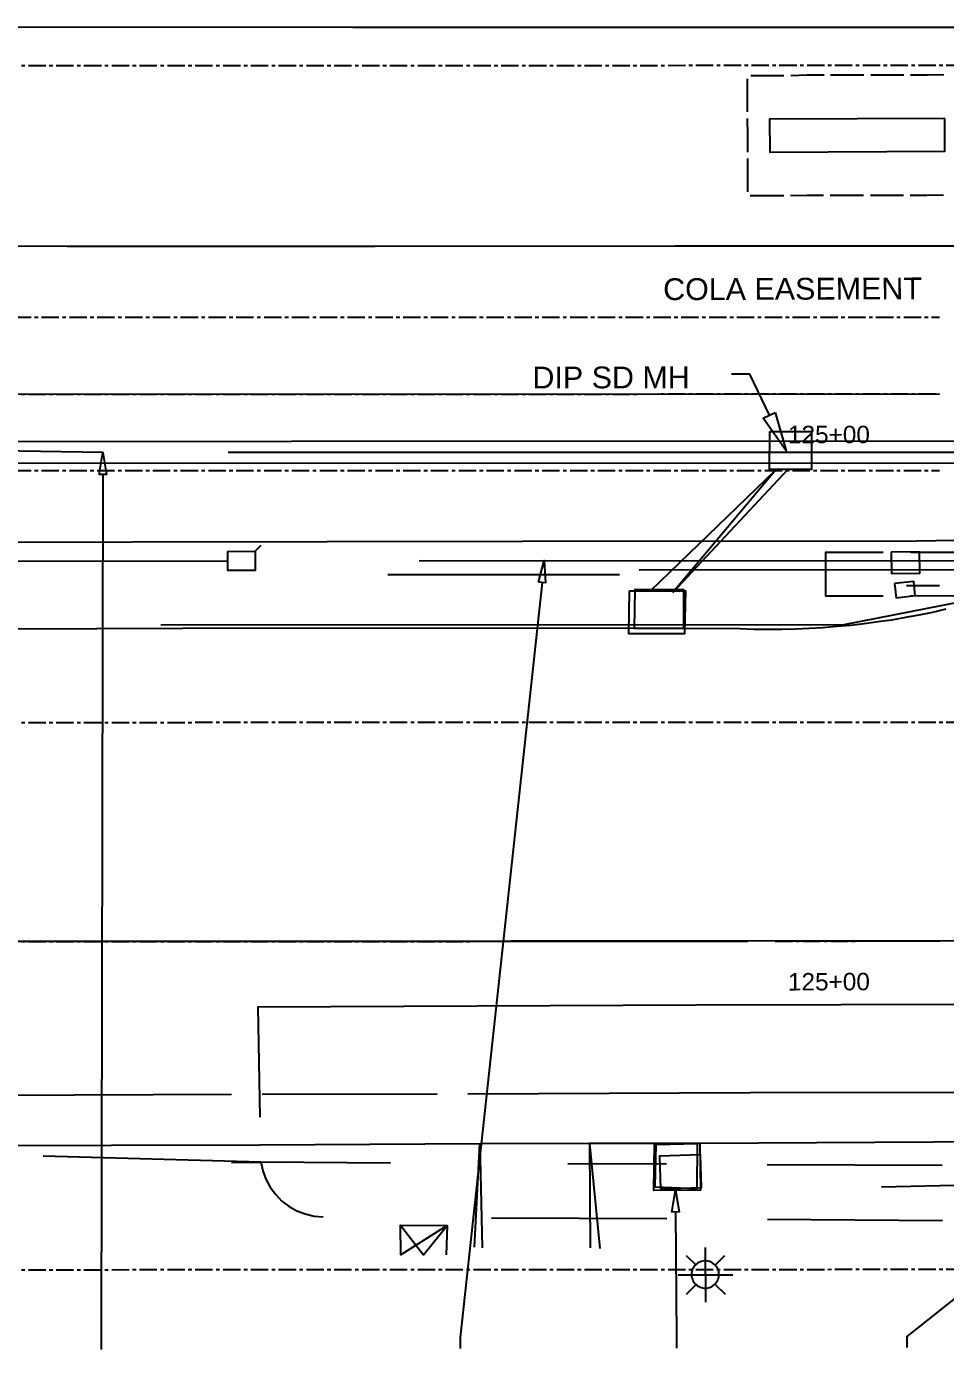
# Model space of a CAD drawing. Header units: feet. Extents: x 111 to 689, y 37 to 445.
# Drawn here: x 187.6 to 271.6, y 177.2 to 298.1 of the extents above; entities that cross this region are included whole.
import ezdxf

# ---------------------------------------------------------------- set-up
doc = ezdxf.new("R2010")
doc.units = ezdxf.units.FT
doc.linetypes.add('CENTER2', pattern=[2.541, 1.587, -0.318, 0.318, -0.318])
for name, color, linetype in [('AGUA', 5, 'UTIL_W'), ('ANOTACION', 7, 'CONTINUOUS'), ('DIGITALIZADO', 7, 'CONTINUOUS'), ('DRENAJE', 3, 'UTIL_SD'), ('EJE_VIA', 7, 'CONTINUOUS'), ('ELECTRICO', 1, 'UTIL_E'), ('ELECTRICO_AEREO', 1, 'UTIL_EOH'), ('ESTRUCTURAS', 7, 'CONTINUOUS'), ('METRO_RW', 140, 'CENTER2'), ('TELECOM', 30, 'UTIL_T'), ('TELECOM_AEREO', 30, 'UTIL_TOH'), ('TEXTO', 7, 'CONTINUOUS'), ('TOPO', 8, 'CONTINUOUS')]:
    doc.layers.add(name, color=color, linetype=linetype)
doc.styles.add('CAD_TEXT', font='Arial')
doc.styles.add('LTSTD', font='Arial')
doc.linetypes.add('UTIL_E', pattern='A,4,-3,["E",LTSTD,S=1.2,R=0,X=-1.86,Y=-0.6],-3', length=10)
doc.linetypes.add('UTIL_EOH', pattern='A,4,-3,["E(OH)",LTSTD,S=1.2,R=0,X=-3.3,Y=-0.6],-3', length=10)
doc.linetypes.add('UTIL_SD', pattern='A,4,-3,["SD",LTSTD,S=1.2,R=0,X=-2.22,Y=-0.6],-3', length=10)
doc.linetypes.add('UTIL_T', pattern='A,4,-3,["T",LTSTD,S=1.2,R=0,X=-1.86,Y=-0.6],-3', length=10)
doc.linetypes.add('UTIL_TOH', pattern='A,4,-3,["T(OH)",LTSTD,S=1.2,R=0,X=-3.3,Y=-0.6],-3', length=10)
doc.linetypes.add('UTIL_W', pattern='A,4,-3,["W",LTSTD,S=1.2,R=0,X=-1.86,Y=-0.6],-3', length=10)

msp = doc.modelspace()

# ---------------------------------------------------------------- linework, layer by layer
at = {"layer": 'AGUA'}
for p, q in [((223.47, 249.3), (277.07, 249.27)), ((181.5, 200.47), (206.33, 200.57)), ((209.13, 200.57), (225.13, 200.6))]:
    msp.add_line(p, q, dxfattribs=at)
for points in [[(199.87, 243.43), (262.3, 243.47), (278.93, 246.73)], [(227.93, 200.6), (253.73, 200.7), (274.53, 200.73), (290.33, 200.8)]]:
    msp.add_lwpolyline(points, dxfattribs=at)
at = {"layer": 'ANOTACION'}
for points in [[(255.47, 262.6), (253.7, 266.33), (252, 266.33)], [(256, 262.83), (257, 259.33), (254.9, 262.33), (256, 262.83)], [(286.3, 192.93), (268.03, 178.43), (268.03, 177.43)]]:
    msp.add_lwpolyline(points, dxfattribs=at)
at = {"layer": 'DIGITALIZADO'}
for points in [[(194.23, 257.17), (194.57, 259.17), (194.9, 257.17), (194.23, 257.17)], [(194.57, 257.17), (194.43, 178.23), (194.43, 177.23)], [(234.37, 247.33), (234.9, 249.3), (235.03, 247.27), (234.37, 247.33)], [(234.7, 247.3), (227.23, 178.33), (227.23, 177.33)], [(246.57, 189.77), (246.9, 191.8), (247.23, 189.8), (246.57, 189.77)], [(246.9, 189.8), (247, 178.37), (247, 177.37)]]:
    msp.add_lwpolyline(points, dxfattribs=at)
at = {"layer": 'DRENAJE'}
for p, q in [((206.03, 259.2), (349.7, 259.23)), ((131.87, 258.17), (531.47, 258.33))]:
    msp.add_line(p, q, dxfattribs=at)
for points in [[(255.5, 261.1), (259.33, 261.1), (259.33, 257.63), (255.47, 257.63), (255.5, 261.1)], [(194.57, 259.17), (131.87, 260.17), (531.47, 260.33), (525.03, 259.33)], [(244.6, 246.53), (256.1, 257.63), (246.67, 246.43), (257.17, 257.63)], [(242.7, 246.53), (247.8, 246.53), (247.73, 242.6), (242.63, 242.6), (242.7, 246.53)]]:
    msp.add_lwpolyline(points, dxfattribs=at)
at = {"layer": 'EJE_VIA'}
for p, q in [((131.87, 264.5), (271.03, 264.53)), ((131.87, 214.5), (253.5, 214.53)), ((256, 214.53), (271, 214.57))]:
    msp.add_line(p, q, dxfattribs=at)
for points in [[(253.47, 290.3), (253.47, 291.8), (253.47, 293.33)], [(253.77, 293.63), (255.3, 293.63), (256.8, 293.63)], [(257.43, 293.63), (258.93, 293.67), (260.47, 293.67)], [(261.07, 293.67), (262.6, 293.67), (264.1, 293.67)], [(264.73, 293.67), (266.23, 293.67), (267.77, 293.67)], [(268.37, 293.67), (269.9, 293.67), (271.4, 293.7)], [(253.5, 286.63), (253.5, 288.17), (253.47, 289.7)], [(253.5, 283), (253.5, 284.53), (253.5, 286.03)], [(256.8, 282.63), (255.27, 282.63), (253.73, 282.63)], [(260.43, 282.67), (258.9, 282.67), (257.4, 282.63)], [(264.07, 282.67), (262.57, 282.67), (261.03, 282.67)], [(267.73, 282.67), (266.2, 282.67), (264.7, 282.67)], [(271.37, 282.7), (269.87, 282.67), (268.33, 282.67)], [(271.03, 247), (269.53, 247), (268, 247)], [(531.47, 214.67), (331.77, 214.57), (131.87, 214.5)]]:
    msp.add_lwpolyline(points, dxfattribs=at)
at = {"layer": 'ELECTRICO'}
msp.add_lwpolyline([(221.77, 188.6), (223.87, 185.87), (226.03, 188.57), (221.8, 185.87), (221.77, 188.6), (226.03, 188.57), (225.93, 185.9)], dxfattribs=at)
at = {"layer": 'ELECTRICO_AEREO'}
for p, q in [((237.07, 194.23), (246.07, 194.2)), ((255.27, 194.13), (271.27, 194.07))]:
    msp.add_line(p, q, dxfattribs=at)
msp.add_lwpolyline([(189.13, 194.93), (209, 194.37), (220.87, 194.3)], dxfattribs=at)
at = {"layer": 'ESTRUCTURAS'}
for p, q in [((206.33, 194.33), (211.67, 194.37)), ((265.73, 192.1), (273.73, 192.27)), ((249.67, 181.57), (249.63, 186.57)), ((247.87, 185.83), (248.77, 184.93)), ((250.53, 184.93), (251.4, 185.83)), ((247.13, 184.07), (252.13, 184.07)), ((247.9, 182.3), (248.77, 183.17)), ((250.53, 183.17), (251.43, 182.3))]:
    msp.add_line(p, q, dxfattribs=at)
for points in [[(271.5, 289.7), (255.47, 289.63), (255.5, 286.63), (271.5, 286.7), (271.5, 289.7)], [(209, 250.67), (208.5, 250.17), (208.5, 248.4), (206, 248.4), (206, 250.13), (208.5, 250.17)], [(266.6, 250.07), (266.63, 248.13), (269.23, 248.17), (269.2, 250.1), (266.6, 250.07)], [(266.9, 247.2), (267.07, 245.9), (268.8, 246.13), (268.67, 247.4), (266.9, 247.2)], [(245.53, 191.9), (249.27, 192.03), (249.17, 195.03), (245.43, 194.9), (245.53, 191.9)], [(250.87, 184.08), (250.86, 184.21), (250.84, 184.34), (250.81, 184.46), (250.77, 184.57), (250.72, 184.68), (250.65, 184.78), (250.5, 184.97), (250.31, 185.12), (250.21, 185.18), (250.1, 185.24), (249.99, 185.28), (249.87, 185.31), (249.74, 185.33), (249.62, 185.33), (249.49, 185.33), (249.36, 185.31), (249.24, 185.28), (249.13, 185.23), (249.02, 185.18), (248.92, 185.12), (248.73, 184.97), (248.58, 184.78), (248.52, 184.68), (248.46, 184.57), (248.42, 184.45), (248.39, 184.33), (248.37, 184.21), (248.37, 184.08), (248.37, 183.95), (248.39, 183.83), (248.42, 183.71), (248.47, 183.6), (248.52, 183.49), (248.58, 183.38), (248.73, 183.2), (248.92, 183.05), (249.02, 182.98), (249.13, 182.93), (249.25, 182.89), (249.37, 182.86), (249.49, 182.84), (249.62, 182.83), (249.75, 182.84), (249.87, 182.86), (249.99, 182.89), (250.1, 182.93), (250.21, 182.98), (250.32, 183.05), (250.5, 183.2), (250.65, 183.39), (250.72, 183.49), (250.77, 183.6), (250.81, 183.71), (250.84, 183.83), (250.86, 183.96), (250.87, 184.08)]]:
    msp.add_lwpolyline(points, dxfattribs=at)
at = {"layer": 'METRO_RW'}
for p, q in [((131.87, 294.5), (531.47, 294.67)), ((161.03, 271.53), (271.03, 271.53)), ((131.87, 264.5), (271.03, 264.53)), ((161.03, 257.53), (271.03, 257.53)), ((131.87, 234.5), (531.47, 234.67)), ((131.87, 214.5), (253.5, 214.53)), ((256, 214.53), (271, 214.57)), ((131.87, 184.5), (281.73, 184.57))]:
    msp.add_line(p, q, dxfattribs=at)
at = {"layer": 'TELECOM'}
for p, q in [((131.87, 249.23), (206, 249.27)), ((268.37, 250.07), (370.87, 250.1)), ((220.63, 248.03), (241.77, 248.03)), ((243.57, 248.47), (311.13, 248.5))]:
    msp.add_line(p, q, dxfattribs=at)
for points in [[(265.87, 246.07), (260.63, 246.07), (260.63, 250.07), (265.87, 250.07)], [(373.37, 250.1), (378.6, 250.1), (378.63, 246.1), (268.37, 246.07)]]:
    msp.add_lwpolyline(points, dxfattribs=at)
at = {"layer": 'TELECOM_AEREO'}
for p, q in [((230.1, 189.27), (246.1, 189.2)), ((255.3, 189.13), (271.3, 189.03))]:
    msp.add_line(p, q, dxfattribs=at)
msp.add_lwpolyline([(209, 194.37), (209.2, 193.57), (209.47, 192.8), (209.87, 192.07), (210.37, 191.4), (210.93, 190.8), (211.6, 190.3), (212.3, 189.9), (213.07, 189.63), (213.87, 189.43), (214.7, 189.37)], dxfattribs=at)
at = {"layer": 'TOPO'}
for p, q in [((228.53, 186.6), (229.03, 196.03)), ((229.03, 196.03), (229.23, 186.53)), ((239.03, 196.07), (239.1, 186.53)), ((239.03, 196.07), (239.97, 186.47))]:
    msp.add_line(p, q, dxfattribs=at)
for points in [[(131.87, 298.07), (145, 298.1), (179.43, 298.07), (217.43, 298.03), (252.2, 298.03), (283.47, 298.03), (292.9, 298.1), (295.37, 298.07), (296.93, 298), (296.83, 289.6), (296.87, 288.8)], [(296.93, 284.3), (296.87, 278.07), (293.73, 278.1), (291.07, 278.07), (280.4, 278.1), (275.93, 278.03), (246.8, 278.03), (219.47, 278), (191.33, 278), (163.43, 278.03), (131.93, 278.03)], [(131.87, 251.03), (132.4, 251.03), (167.13, 251), (197.23, 251.03), (232.93, 251.07), (268.9, 251.1), (272.47, 251.17)], [(247.67, 243.1), (247.67, 246.63), (243.17, 246.67), (243.13, 243.1)], [(271.6, 244.87), (270.37, 244.57), (269.13, 244.33), (267.9, 244.1), (266.63, 243.87), (265.4, 243.7), (264.13, 243.53), (262.9, 243.37), (261.63, 243.27), (260.37, 243.17), (259.1, 243.1), (257.87, 243.03), (256.6, 243), (255.33, 243), (254.07, 243), (252.8, 243.07), (247.67, 243.1), (243.13, 243.1), (209.7, 243.13), (186.2, 243.03)], [(288.5, 208.77), (248.77, 208.7), (208.73, 208.5), (208.93, 198.47)], [(286.43, 196.27), (249.13, 196.07), (244.97, 196.07), (239.03, 196.07), (229.03, 196.03), (208.93, 195.9), (181.8, 195.83), (168.93, 195.93), (163.33, 195.97), (158.93, 195.97), (147.37, 196), (131.87, 196.03)], [(249.13, 196.07), (249.17, 191.8), (244.93, 191.77), (244.97, 196.07)], [(248.9, 196.03), (245.1, 195.93), (245, 192.1), (248.87, 191.93), (248.9, 196.03)]]:
    msp.add_lwpolyline(points, dxfattribs=at)

# ---------------------------------------------------------------- texts
at = {"layer": 'TEXTO', "style": 'CAD_TEXT'}
for s, height, rotation, p in [('COLA EASEMENT', 1.9907, 0.1925, (245.77, 273.1)), ('DIP SD MH', 1.991, 0.1043, (233.83, 265.03)), ('125+00', 1.593, 0.2034, (257.17, 210.03))]:
    msp.add_text(s, height=height, rotation=rotation, dxfattribs=at).set_placement(p)
msp.add_text('125+00', height=1.593, dxfattribs=at).set_placement((257.17, 260.03))

doc.saveas('drawing.dxf')
